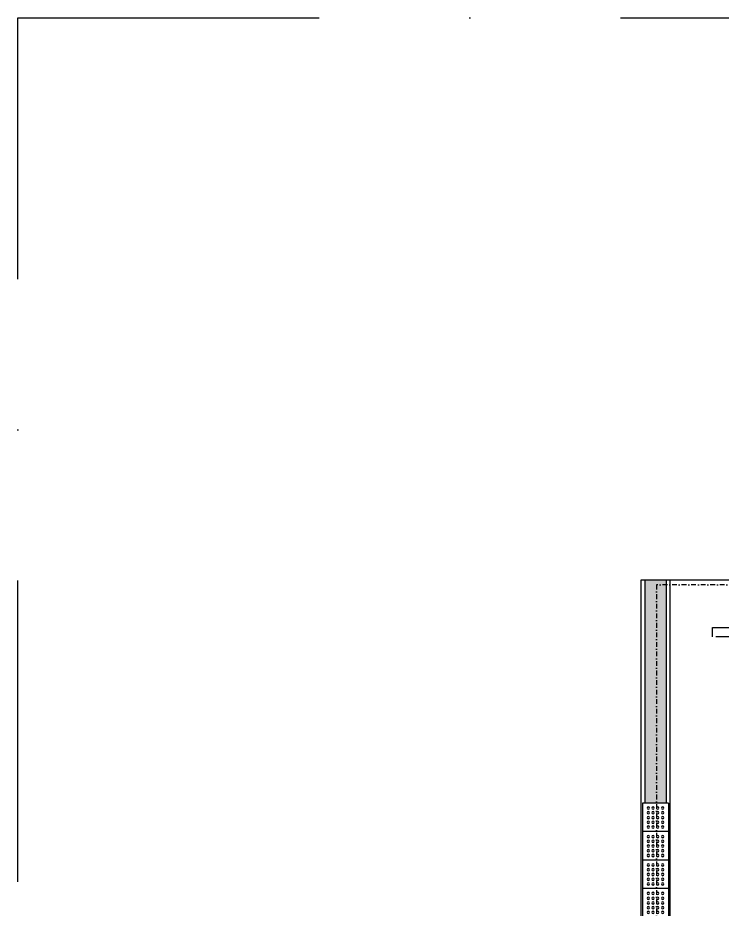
# Model space of a CAD drawing. Header units: centimetres. Extents: x -1927 to 15906, y 300 to 5931.
# Drawn here: x 7117 to 8601, y 4053 to 5931 of the extents above; entities that cross this region are included whole.
import ezdxf

# ---------------------------------------------------------------- set-up
doc = ezdxf.new("R2010")
doc.units = ezdxf.units.CM
doc.header["$LTSCALE"] = 10
for name, pattern in [('DASHDOT', [25.4, 12.7, -6.35, 0, -6.35]), ('DASHDOTX2', [2, 1, -0.5, 0, -0.5]), ('HIDDEN', [9.525, 6.35, -3.175])]:
    doc.linetypes.add(name, pattern=pattern)
doc.layers.add('HAT', color=8, linetype='Continuous', lineweight=15)
for name, color, linetype in [('PISOS', 8, 'Continuous'), ('PRA', 1, 'Continuous'), ('PROJ COBERTA', 8, 'DASHDOTX2'), ('PROJEÇÃO', 8, 'HIDDEN')]:
    doc.layers.add(name, color=color, linetype=linetype)

# ---------------------------------------------------------------- blocks, each defined once
blk = doc.blocks.new('GRELHA CONCRETO')
at = {"layer": 'PISOS'}
for centre in [(0, 0), (0.1, 0), (0.2, 0), (0.3, 0), (0.4, 0), (0, -0.1), (0, -0.2), (0.1, -0.1), (0.1, -0.2), (0.2, -0.1), (0.2, -0.2), (0.3, -0.1), (0.3, -0.2), (0.4, -0.1), (0.4, -0.2), (0, -0.3), (0.1, -0.3), (0.2, -0.3), (0.3, -0.3), (0.4, -0.3)]:
    blk.add_circle(centre, 0.025, dxfattribs=at)
blk = doc.blocks.new('QCOB_VEST')
at = {"layer": 'HAT'}
h = blk.add_hatch(dxfattribs=at)
h.set_pattern_fill('GRAVEL,_O', color=251, scale=20, double=1)
h.set_pattern_definition([(228.0128, (-9023.6257, 704.9634), (-159.99996464, -180.00002683), [2.69072, -266.38176]), (184.9697, (-9025.4257, 702.96335), (240.00002103, 19.99982614), [4.61736, -457.1185]), (132.5104, (-9030.0257, 702.5634), (199.99981437, -220.00017348), [3.25576, -322.32064]), (267.2737, (-9037.8257, 697.56335), (19.999920355, 400.0000059), [4.20476, -416.27116]), (292.8337, (-9038.0257, 693.36335), (-100.00019811, 239.999928236), [4.1231, -408.18746]), (357.2737, (-9036.4257, 689.56335), (-400.0000059, 19.999920355), [4.20476, -416.27116]), (37.6942, (-9032.22574, 689.36335), (-260.00014691, -199.999808103), [5.56058, -550.49698]), (72.2553, (-9027.8257, 692.76335), (140.000215254, 439.999924625), [5.24976, -519.72642]), (121.4296, (-9026.2257, 697.76335), (-160.00016468, 259.99990073), [4.219, -417.68146]), (175.2364, (-9028.4257, 701.3634), (220.00001893, -19.99983065), [4.81664, -236.01526]), (222.3974, (-9033.22574, 701.76335), (-240.00014702, -219.99984164), [6.22896, -616.6675]), (138.8141, (-9018.0257, 697.3634), (-140.00005894, 119.99994627), [2.12602, -210.47688]), (171.4692, (-9019.6257, 698.7634), (259.9999657, -40.0001582), [4.04474, -400.43022]), (225, (-9023.626, 699.363), (-2e-15, -20.000006), [2.82842, -25.45584]), (203.1986, (-9025.0257, 701.7634), (99.9999946, 40.0000265), [1.52316, -150.7923]), (291.8014, (-9026.4257, 701.1634), (-19.9999982, 60.0000055), [2.15406, -105.54924]), (30.9638, (-9025.6257, 699.1634), (59.9999604, 40.0000497), [3.49858, -113.12046]), (161.5651, (-9022.626, 700.9634), (40.0000087, -19.999968), [2.52982, -60.71574]), (16.3895, (-9038.0257, 701.1634), (200.00004397, 59.9998542), [3.544, -350.8569]), (70.3462, (-9034.6257, 702.1634), (-79.99990495, -220.00004271), [2.97322, -294.34816]), (293.1986, (-9022.6257, 704.9634), (-40.0000265, 99.9999946), [3.0463, -149.26916]), (343.6105, (-9021.4257, 702.1634), (-200.00004397, 59.9998542), [3.544, -350.8569]), (339.444, (-9038.0257, 688.7634), (-100.0000369, 39.99991993), [3.4176, -167.46248]), (294.7751, (-9034.8257, 687.5634), (-99.99984378, 220.00006844), [2.86356, -283.49286]), (66.8014, (-9022.4257, 684.9634), (40.0000265, 99.9999946), [3.0463, -149.26916]), (17.354, (-9021.2257, 687.7634), (-260.00004038, -79.99989005), [3.35262, -331.90848]), (69.444, (-9032.2257, 684.9634), (-39.99991993, -100.0000369), [1.7088, -169.17128]), (101.3099, (-9023.6257, 684.9634), (-19.9999526, 80.000015), [1.0198, -100.96058]), (165.9638, (-9023.8257, 685.9634), (60.000011, -19.9999611), [4.1231, -78.339]), (186.009, (-9027.8257, 686.9634), (199.99999502, 19.99998635), [3.821, -378.27846]), (303.6901, (-9025.626, 697.3634), (-20.0000267, 39.9999912), [2.88444, -69.22658]), (353.1572, (-9024.0257, 694.96335), (339.99998731, -40.00015996), [5.03588, -498.55126]), (60.9454, (-9019.0257, 694.3634), (-80.00000054, -140.0000077), [2.05912, -203.85348]), (90, (-9018.026, 696.163), (-20, 20), [1.2, -18.8]), (120.2564, (-9028.2257, 687.5634), (79.99989774, -140.00004912), [2.77848, -275.0704]), (48.0128, (-9029.6257, 689.9634), (159.99996464, 180.00002683), [5.38144, -263.69104]), (0, (-9026.026, 693.963), (20, 20), [5.2, -14.8]), (325.3048, (-9020.8257, 693.9634), (-199.99988518, 140.00017219), [3.16228, -313.06548]), (254.0546, (-9018.2257, 692.1634), (-19.9999978, -80.0000025), [2.91204, -142.69016]), (207.646, (-9019.0257, 689.36335), (-379.999916144, -200.000154263), [4.7413, -469.38948]), (175.4261, (-9023.2257, 687.16335), (-260.000011166, 19.999896023), [5.01598, -496.58148])])
h.paths.add_polyline_path([(-2058.8, -1308), (-2058.8, -1287.5), (-2195, -1287.5), (-2195, -1308)], flags=17)
h.paths.add_polyline_path([(-2058.8, -1332.5), (-2058.8, -1308), (-2195, -1308), (-2195, -1287.5), (-2205, -1287.5), (-2205, -1332.5)])
h.paths.add_polyline_path([(-1960.1, -1308), (-1960.1, -1287.5), (-2058.8, -1287.5), (-2058.8, -1308)])
h.paths.add_polyline_path([(-1960.1, -1332.5), (-1960.1, -1308), (-2058.8, -1308), (-2058.8, -1332.5)])
h.paths.add_polyline_path([(-1735, -1308), (-1735, -1287.5), (-1960.1, -1287.5), (-1960.1, -1308)])
h.paths.add_polyline_path([(-1735, -1332.5), (-1735, -1308), (-1960.1, -1308), (-1960.1, -1332.5)])
h.paths.add_polyline_path([(-1354.2, -1308), (-1354.2, -1287.5), (-1495, -1287.5), (-1495, -1308)])
h.paths.add_polyline_path([(-1354.2, -1332.5), (-1354.2, -1308), (-1495, -1308), (-1495, -1332.5)])
h.paths.add_polyline_path([(1265, -1308), (1265, -1287.5), (-1354.2, -1287.5), (-1354.2, -1308)])
h.paths.add_polyline_path([(1265, -1332.5), (1265, -1308), (-1354.2, -1308), (-1354.2, -1332.5)])
h.paths.add_polyline_path([(1605, -1308), (1605, -1287.5), (1505, -1287.5), (1505, -1308)], flags=16)
h.paths.add_polyline_path([(1615, -1332.5), (1615, -1287.5), (1605, -1287.5), (1605, -1308), (1505, -1308), (1505, -1332.5)])
h.paths.add_polyline_path([(-1395.2, -1312.7), (-1399.7, -1305.5), (-1429.8, -1299.6), (-1432.9, -1299.1)])
at = {"layer": 'HAT', "color": 251}
for points in [[(-2205, 1340.5), (1615, 1340.5), (1615, -1340.5), (-2205, -1340.5)], [(-2205, -1279.5), (-2205, -1340.5), (1615, -1340.5), (1615, -1279.5)]]:
    blk.add_lwpolyline(points, close=True, dxfattribs=at)
at = {"layer": 'PISOS', "color": 251}
for p, q in [((-2205, 1340.5), (-2205, -1340.5)), ((-2205, -1279.5), (1615, -1279.5)), ((-2205, -1287.5), (-1735, -1287.5)), ((-1735, -1282.5), (-1735, -1337.5)), ((-1735, -1282.5), (-1495, -1282.5)), ((-1735, -1287.5), (-1735, -1332.5)), ((-1675, -1282.5), (-1675, -1337.5)), ((-1615, -1282.5), (-1615, -1337.5)), ((-1555, -1282.5), (-1555, -1337.5)), ((-2205, -1332.5), (-1735, -1332.5)), ((-2205, -1340.5), (1615, -1340.5)), ((-1735, -1337.5), (-1495, -1337.5))]:
    blk.add_line(p, q, dxfattribs=at)
at = {"layer": 'PROJ COBERTA', "color": 251}
for p, q in [((-2195, 1308), (-2195, -1308)), ((-2195, -1308), (1605, -1308))]:
    blk.add_line(p, q, dxfattribs=at)
at = {"layer": 'PROJEÇÃO', "color": 251}
blk.add_lwpolyline([(-2105, -1119), (-2085, -1119), (-2085, -1190), (-2105, -1190)], close=True, dxfattribs=at)
at = {"layer": 'PRA', "color": 251, "xscale": -100, "yscale": 100, "zscale": 100, "rotation": 180}
for p in [(-1724.5, -1325), (-1664.5, -1325), (-1604.5, -1325), (-1544.5, -1325)]:
    blk.add_blockref('GRELHA CONCRETO', p, dxfattribs=at)

msp = doc.modelspace()

# ---------------------------------------------------------------- linework, layer by layer
at = {"linetype": 'DASHDOT', "ltscale": 5}
msp.add_lwpolyline([(7116.6, 5931), (15906.2, 5931), (15906.2, 300), (7116.6, 300)], close=True, dxfattribs=at)

# ---------------------------------------------------------------- block references
at = {"rotation": 270}
msp.add_blockref('QCOB_VEST', (9770.2, 2541.2), dxfattribs=at)

doc.saveas('drawing.dxf')
